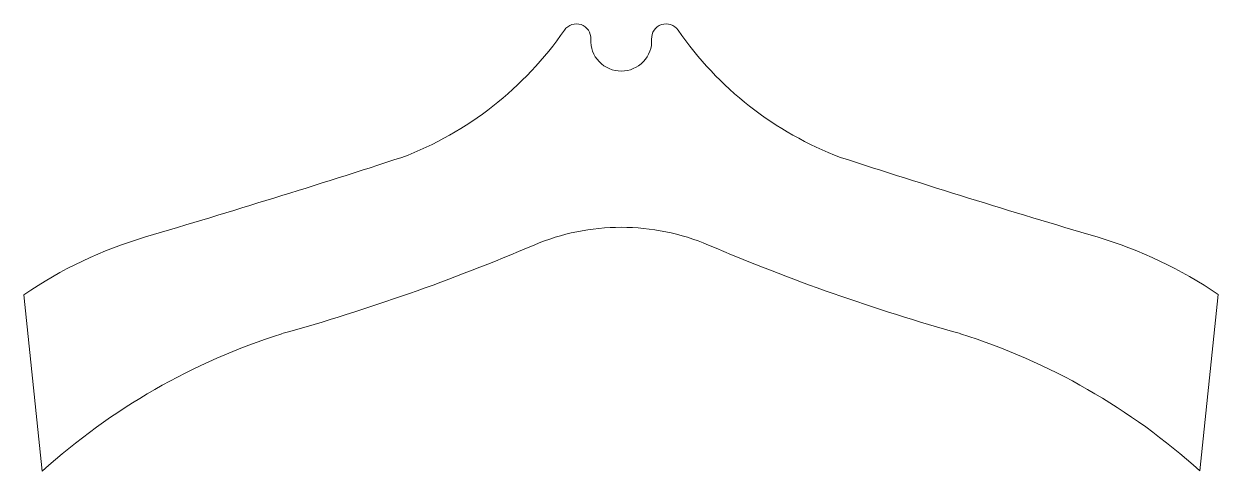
# Model space of a CAD drawing. Header units: inches. Extents: x 2.3 to 51.8, y 2.4 to 20.9.
import ezdxf

# ---------------------------------------------------------------- set-up
doc = ezdxf.new("R2010")
doc.units = ezdxf.units.IN
doc.header["$MEASUREMENT"] = 0

msp = doc.modelspace()

# ---------------------------------------------------------------- linework, layer by layer
at = {"color": 7, "linetype": 'Continuous', "lineweight": 15}
for p, q in [((2.33, 9.679), (3.092, 2.376)), ((51, 2.393), (51.762, 9.692))]:
    msp.add_line(p, q, dxfattribs=at)
for centre, radius, start, end in [((25.198, 20.293), 0.6, 356.8293, 145.4164), ((28.913, 20.293), 0.6, 34.5836, 183.1707), ((12.902, 28.77), 14.335, 290.7412, 325.4164), ((41.209, 28.77), 14.335, 214.5836, 249.2588), ((27.045, 20.191), 1.25, 176.8293, 270.4089), ((27.066, 20.191), 1.25, 269.5911, 3.1707), ((27.063, 20.191), 1.25, 269.5911, 269.6555), ((27.048, 20.191), 1.25, 270.3445, 270.4089), ((-114.282, 422.712), 428.281, 286.50086, 287.988), ((168.393, 422.712), 428.281, 252.012, 253.49914), ((27.039, 3.331), 9.141, 89.8967, 113.1445), ((27.072, 3.331), 9.141, 66.8555, 90.1033), ((12.475, -5.189), 18, 106.5009, 124.3065), ((41.636, -5.189), 18, 55.7678, 73.4991), ((-9.618, 89.088), 84.121, 285.60435, 293.14453), ((63.729, 89.088), 84.121, 246.85547, 254.39565), ((21.154, -17.616), 26.943, 107.5945, 132.096), ((32.957, -17.616), 26.943, 47.9581, 72.4055)]:
    msp.add_arc(centre, radius, start, end, dxfattribs=at)

doc.saveas('drawing.dxf')
